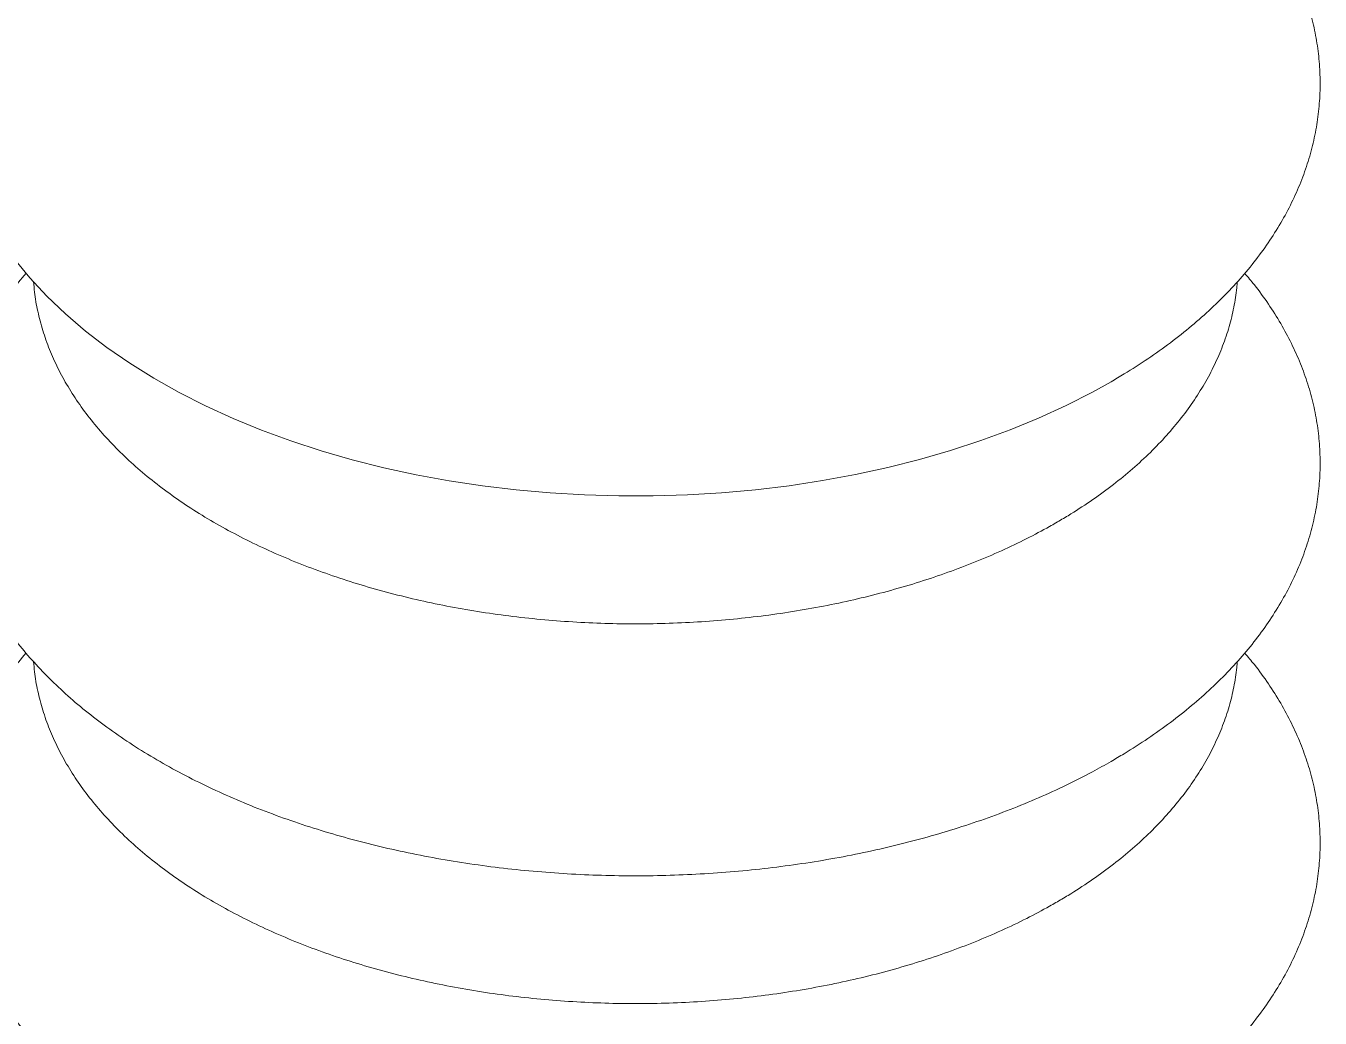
# Model space of a CAD drawing. Header units: millimetres. Extents: x 30710 to 48779, y -19256 to -8564.
# Drawn here: x 40227.6 to 40464.2, y -14848.1 to -14666.8 of the extents above; entities that cross this region are included whole.
import ezdxf

# ---------------------------------------------------------------- set-up
doc = ezdxf.new("R2010")
doc.units = ezdxf.units.MM
doc.header["$LTSCALE"] = 10
doc.layers.add('粗实线', color=4, linetype='Continuous', lineweight=18)

msp = doc.modelspace()

# ---------------------------------------------------------------- linework, layer by layer
at = {"layer": '粗实线'}
msp.add_lwpolyline([(40225.513, -14709.425), (40228.331, -14712.857), (40231.439, -14716.197), (40234.827, -14719.435), (40238.485, -14722.562), (40242.403, -14725.568), (40246.568, -14728.446), (40250.969, -14731.187), (40255.591, -14733.785), (40260.423, -14736.234), (40265.45, -14738.528), (40270.659, -14740.664), (40276.037, -14742.636), (40281.569, -14744.441), (40287.243, -14746.076), (40293.043, -14747.536), (40298.955, -14748.82), (40304.965, -14749.925), (40311.058, -14750.849), (40317.219, -14751.589), (40323.433, -14752.145), (40329.685, -14752.515), (40335.96, -14752.699), (40342.242, -14752.696), (40348.516, -14752.507), (40354.767, -14752.131), (40360.979, -14751.569), (40367.137, -14750.824), (40373.227, -14749.895), (40379.233, -14748.785), (40385.14, -14747.496), (40390.936, -14746.031), (40396.604, -14744.392), (40402.131, -14742.582), (40407.505, -14740.605), (40412.71, -14738.465), (40417.734, -14736.164), (40422.565, -14733.708), (40425.96, -14731.821)], dxfattribs=at)
for points, knots in [([(40425.96, -14731.821), (40426.761, -14731.35), (40429.076, -14729.992), (40432.734, -14727.634), (40436.848, -14724.707), (40440.711, -14721.645), (40444.316, -14718.458), (40447.649, -14715.154), (40450.699, -14711.742), (40453.456, -14708.233), (40455.911, -14704.638), (40458.056, -14700.969), (40459.885, -14697.238), (40461.395, -14693.46), (40462.583, -14689.645), (40463.449, -14685.808), (40463.994, -14681.957), (40464.22, -14678.104), (40464.128, -14674.257), (40463.721, -14670.425), (40463, -14666.616), (40461.968, -14662.839), (40460.625, -14659.1), (40458.974, -14655.406), (40457.016, -14651.767), (40454.755, -14648.191), (40452.192, -14644.688), (40449.335, -14641.267), (40446.191, -14637.94), (40442.767, -14634.715), (40439.074, -14631.604), (40435.123, -14628.614), (40430.926, -14625.753), (40426.495, -14623.03), (40421.843, -14620.451), (40416.984, -14618.021), (40411.931, -14615.746), (40406.697, -14613.631), (40401.296, -14611.679), (40395.743, -14609.896), (40390.05, -14608.283), (40384.232, -14606.845), (40378.304, -14605.582), (40372.278, -14604.505), (40366.677, -14603.662), (40363.061, -14603.262), (40361.506, -14603.09)], [0, 0, 0, 0, 2.5871679, 7.4748235, 12.3647464, 17.252928, 22.1363615, 27.0112594, 31.8731029, 36.7168303, 41.5371992, 46.3293201, 51.0893074, 55.8149405, 60.5061956, 65.1655293, 69.7978493, 74.4101832, 79.0111072, 83.6091045, 88.2114701, 92.827267, 97.4643445, 102.1287525, 106.8243512, 111.5526631, 116.3129915, 121.1027791, 125.9181384, 130.7544466, 135.6069011, 140.4709556, 145.3426058, 150.2185285, 155.0960331, 159.9727195, 164.8473712, 169.7192069, 174.5877856, 179.4529252, 184.3146356, 189.1730661, 194.0284651, 198.88115, 203.7314858, 207.3900779, 207.3900779, 207.3900779, 207.3900779]), ([(40227.612, -14711.98), (40226.702, -14713.087), (40224.846, -14715.347), (40222.406, -14718.886), (40220.216, -14722.544), (40218.347, -14726.268), (40216.795, -14730.041), (40215.565, -14733.851), (40214.658, -14737.687), (40214.071, -14741.536), (40213.804, -14745.39), (40213.855, -14749.238), (40214.222, -14753.073), (40214.902, -14756.885), (40215.894, -14760.666), (40217.197, -14764.411), (40218.808, -14768.11), (40220.726, -14771.757), (40222.949, -14775.342), (40225.472, -14778.855), (40228.291, -14782.287), (40231.399, -14785.627), (40234.788, -14788.865), (40238.446, -14791.992), (40242.365, -14794.998), (40246.531, -14797.876), (40250.932, -14800.617), (40255.556, -14803.216), (40260.389, -14805.665), (40265.418, -14807.96), (40270.629, -14810.096), (40276.009, -14812.069), (40281.544, -14813.875), (40287.219, -14815.51), (40293.022, -14816.971), (40298.937, -14818.256), (40304.95, -14819.361), (40311.045, -14820.285), (40317.209, -14821.026), (40323.426, -14821.582), (40329.681, -14821.952), (40335.959, -14822.136), (40342.244, -14822.133), (40348.521, -14821.944), (40354.774, -14821.568), (40360.989, -14821.006), (40367.15, -14820.26), (40373.242, -14819.331), (40379.251, -14818.221), (40385.161, -14816.931), (40390.959, -14815.465), (40396.63, -14813.826), (40402.16, -14812.015), (40407.535, -14810.037), (40412.743, -14807.897), (40417.767, -14805.594), (40422.173, -14803.365), (40424.836, -14801.861), (40425.96, -14801.227)], [0, 0, 0, 0, 4.9995455, 10.2066727, 15.3839437, 20.5269825, 25.6331227, 30.7020079, 35.735938, 40.7398824, 45.7211612, 50.6888576, 55.6525035, 60.6195435, 65.5998757, 70.6021819, 75.6332731, 80.6976369, 85.7972423, 90.93163, 96.09827, 101.2931155, 106.5112434, 111.7474643, 116.9968142, 122.2548829, 127.5179845, 132.783198, 138.047745, 143.3102366, 148.5697746, 153.8258409, 159.0782071, 164.3268606, 169.5719458, 174.813719, 180.0525148, 185.2887216, 190.5227639, 195.75509, 200.9861636, 206.2164586, 211.4464549, 216.6766343, 221.9073244, 227.1390136, 232.3721903, 237.6073411, 242.8449463, 248.0854754, 253.3293775, 258.5770696, 263.828918, 269.0852132, 274.3461348, 279.6117051, 284.8817274, 288.7296523, 288.7296523, 288.7296523, 288.7296523]), ([(40425.96, -14801.227), (40426.761, -14800.756), (40429.076, -14799.398), (40432.734, -14797.04), (40436.848, -14794.113), (40440.711, -14791.051), (40444.316, -14787.864), (40447.649, -14784.56), (40450.699, -14781.148), (40453.456, -14777.639), (40455.911, -14774.044), (40458.056, -14770.375), (40459.885, -14766.644), (40461.395, -14762.866), (40462.583, -14759.051), (40463.449, -14755.214), (40463.994, -14751.363), (40464.22, -14747.51), (40464.128, -14743.663), (40463.721, -14739.831), (40463, -14736.022), (40461.968, -14732.245), (40460.625, -14728.506), (40458.974, -14724.813), (40457.018, -14721.173), (40454.747, -14717.6), (40452.546, -14714.537), (40450.989, -14712.711), (40450.393, -14712.013)], [0, 0, 0, 0, 2.3404806, 6.7620967, 11.185764, 15.6078559, 20.0256525, 24.4357274, 28.8339925, 33.215869, 37.5766143, 41.9118049, 46.217926, 50.4929685, 54.7369109, 58.9519757, 63.1426025, 67.3151489, 71.4773734, 75.6369502, 79.8004788, 83.9761581, 88.1710888, 92.390744, 96.6386159, 100.9160818, 105.2225114, 107.889871, 107.889871, 107.889871, 107.889871]), ([(40229.008, -14713.584), (40229.05, -14714.197), (40229.174, -14715.994), (40229.723, -14718.959), (40230.628, -14722.464), (40231.861, -14725.933), (40233.397, -14729.357), (40235.24, -14732.727), (40237.386, -14736.035), (40239.829, -14739.269), (40242.564, -14742.42), (40245.583, -14745.477), (40248.875, -14748.429), (40252.431, -14751.268), (40256.239, -14753.985), (40260.285, -14756.571), (40264.558, -14759.019), (40269.043, -14761.323), (40273.727, -14763.477), (40278.596, -14765.475), (40283.635, -14767.313), (40288.829, -14768.985), (40294.165, -14770.489), (40299.626, -14771.821), (40305.197, -14772.977), (40310.863, -14773.955), (40316.608, -14774.752), (40322.415, -14775.366), (40328.268, -14775.797), (40334.152, -14776.043), (40340.049, -14776.103), (40345.942, -14775.977), (40351.817, -14775.666), (40357.655, -14775.17), (40363.441, -14774.491), (40369.159, -14773.63), (40374.792, -14772.589), (40380.325, -14771.371), (40385.743, -14769.979), (40391.029, -14768.415), (40396.17, -14766.684), (40401.151, -14764.789), (40405.958, -14762.736), (40410.493, -14760.565), (40413.759, -14758.831), (40415.49, -14757.841), (40415.871, -14757.623)], [0, 0, 0, 0, 2.5345132, 7.4319231, 12.3397852, 17.2662202, 22.217333, 27.1967495, 32.2055216, 37.242389, 42.304317, 47.3871732, 52.4863947, 57.5975311, 62.7166091, 67.8403198, 72.9660653, 78.0914851, 83.2153166, 88.3368088, 93.4555446, 98.5713564, 103.6842578, 108.7943916, 113.9019904, 119.0073481, 124.1107988, 129.2127036, 134.3134401, 139.4133967, 144.5129685, 149.6125546, 154.7124664, 159.8130642, 164.9147522, 170.0179336, 175.1230074, 180.2303636, 185.3403765, 190.4533924, 195.5697141, 200.6895765, 205.8131138, 210.9403144, 215.7990867, 217.1680318, 217.1680318, 217.1680318, 217.1680318]), ([(40415.871, -14757.623), (40416.616, -14757.185), (40418.77, -14755.92), (40422.162, -14753.719), (40425.96, -14750.982), (40429.506, -14748.116), (40432.79, -14745.133), (40435.801, -14742.039), (40438.526, -14738.845), (40440.958, -14735.561), (40443.086, -14732.199), (40444.904, -14728.771), (40446.405, -14725.291), (40447.594, -14721.772), (40448.438, -14718.225), (40448.909, -14715.483), (40448.993, -14713.924), (40449.013, -14713.558)], [0, 0, 0, 0, 2.2202207, 6.4222145, 10.6259646, 14.828522, 19.027634, 23.2204114, 27.4033591, 31.5725352, 35.7238732, 39.8536728, 43.9592094, 48.0393464, 52.095003, 56.1293431, 57.3676995, 57.3676995, 57.3676995, 57.3676995]), ([(40227.612, -14781.386), (40226.702, -14782.493), (40224.846, -14784.753), (40222.406, -14788.292), (40220.216, -14791.95), (40218.347, -14795.674), (40216.795, -14799.447), (40215.565, -14803.257), (40214.658, -14807.093), (40214.071, -14810.942), (40213.804, -14814.796), (40213.855, -14818.644), (40214.222, -14822.479), (40214.902, -14826.291), (40215.894, -14830.072), (40217.197, -14833.817), (40218.808, -14837.516), (40220.726, -14841.163), (40222.949, -14844.748), (40225.472, -14848.261), (40228.291, -14851.693), (40231.399, -14855.033), (40234.788, -14858.271), (40238.446, -14861.398), (40242.365, -14864.404), (40246.531, -14867.282), (40250.932, -14870.023), (40255.556, -14872.622), (40260.389, -14875.071), (40265.418, -14877.366), (40270.629, -14879.502), (40276.009, -14881.475), (40281.544, -14883.281), (40287.219, -14884.916), (40293.022, -14886.377), (40298.937, -14887.662), (40304.95, -14888.767), (40311.045, -14889.691), (40317.209, -14890.432), (40323.426, -14890.988), (40329.681, -14891.358), (40335.959, -14891.542), (40342.244, -14891.539), (40348.521, -14891.35), (40354.774, -14890.974), (40360.989, -14890.412), (40367.15, -14889.666), (40373.242, -14888.737), (40379.251, -14887.627), (40385.161, -14886.337), (40390.959, -14884.871), (40396.63, -14883.232), (40402.16, -14881.421), (40407.535, -14879.443), (40412.743, -14877.303), (40417.767, -14875), (40422.173, -14872.771), (40424.836, -14871.267), (40425.96, -14870.633)], [0, 0, 0, 0, 4.9995455, 10.2066727, 15.3839437, 20.5269825, 25.6331227, 30.7020079, 35.735938, 40.7398824, 45.7211612, 50.6888576, 55.6525035, 60.6195435, 65.5998757, 70.6021819, 75.6332731, 80.6976369, 85.7972423, 90.93163, 96.09827, 101.2931155, 106.5112434, 111.7474643, 116.9968142, 122.2548829, 127.5179845, 132.783198, 138.047745, 143.3102366, 148.5697746, 153.8258409, 159.0782071, 164.3268606, 169.5719458, 174.813719, 180.0525148, 185.2887216, 190.5227639, 195.75509, 200.9861636, 206.2164586, 211.4464549, 216.6766343, 221.9073244, 227.1390136, 232.3721903, 237.6073411, 242.8449463, 248.0854754, 253.3293775, 258.5770696, 263.828918, 269.0852132, 274.3461348, 279.6117051, 284.8817274, 288.7296523, 288.7296523, 288.7296523, 288.7296523]), ([(40425.96, -14870.633), (40426.761, -14870.162), (40429.076, -14868.804), (40432.734, -14866.446), (40436.848, -14863.519), (40440.711, -14860.457), (40444.316, -14857.27), (40447.649, -14853.966), (40450.699, -14850.554), (40453.456, -14847.045), (40455.911, -14843.45), (40458.056, -14839.781), (40459.885, -14836.05), (40461.395, -14832.272), (40462.583, -14828.457), (40463.449, -14824.62), (40463.994, -14820.769), (40464.22, -14816.916), (40464.128, -14813.068), (40463.721, -14809.236), (40463, -14805.428), (40461.968, -14801.651), (40460.625, -14797.911), (40458.974, -14794.219), (40457.018, -14790.579), (40454.747, -14787.006), (40452.546, -14783.943), (40450.989, -14782.117), (40450.393, -14781.419)], [0, 0, 0, 0, 2.3404806, 6.7620967, 11.185764, 15.6078559, 20.0256525, 24.4357274, 28.8339925, 33.215869, 37.5766143, 41.9118049, 46.217926, 50.4929685, 54.7369109, 58.9519757, 63.1426025, 67.3151489, 71.4773734, 75.6369502, 79.8004788, 83.9761581, 88.1710888, 92.390744, 96.6386159, 100.9160818, 105.2225114, 107.889871, 107.889871, 107.889871, 107.889871]), ([(40229.008, -14782.989), (40229.05, -14783.602), (40229.174, -14785.4), (40229.723, -14788.364), (40230.628, -14791.87), (40231.861, -14795.339), (40233.397, -14798.763), (40235.24, -14802.133), (40237.386, -14805.441), (40239.829, -14808.675), (40242.564, -14811.826), (40245.583, -14814.883), (40248.875, -14817.835), (40252.431, -14820.674), (40256.239, -14823.391), (40260.285, -14825.977), (40264.558, -14828.425), (40269.043, -14830.729), (40273.727, -14832.883), (40278.596, -14834.881), (40283.635, -14836.719), (40288.829, -14838.391), (40294.165, -14839.895), (40299.626, -14841.227), (40305.197, -14842.383), (40310.863, -14843.361), (40316.608, -14844.158), (40322.415, -14844.772), (40328.268, -14845.203), (40334.152, -14845.449), (40340.049, -14845.509), (40345.942, -14845.383), (40351.817, -14845.072), (40357.655, -14844.576), (40363.441, -14843.897), (40369.159, -14843.036), (40374.792, -14841.995), (40380.325, -14840.777), (40385.743, -14839.385), (40391.029, -14837.821), (40396.17, -14836.09), (40401.151, -14834.195), (40405.958, -14832.142), (40410.493, -14829.971), (40413.759, -14828.237), (40415.49, -14827.247), (40415.871, -14827.029)], [0, 0, 0, 0, 2.5345132, 7.4319231, 12.3397852, 17.2662202, 22.217333, 27.1967495, 32.2055216, 37.242389, 42.304317, 47.3871732, 52.4863947, 57.5975311, 62.7166091, 67.8403198, 72.9660653, 78.0914851, 83.2153166, 88.3368088, 93.4555446, 98.5713564, 103.6842578, 108.7943916, 113.9019904, 119.0073481, 124.1107988, 129.2127036, 134.3134401, 139.4133967, 144.5129685, 149.6125546, 154.7124664, 159.8130642, 164.9147522, 170.0179336, 175.1230074, 180.2303636, 185.3403765, 190.4533924, 195.5697141, 200.6895765, 205.8131138, 210.9403144, 215.7990867, 217.1680318, 217.1680318, 217.1680318, 217.1680318]), ([(40415.871, -14827.029), (40416.616, -14826.591), (40418.77, -14825.326), (40422.162, -14823.125), (40425.96, -14820.388), (40429.506, -14817.522), (40432.79, -14814.539), (40435.801, -14811.445), (40438.526, -14808.251), (40440.958, -14804.967), (40443.086, -14801.605), (40444.904, -14798.177), (40446.405, -14794.697), (40447.594, -14791.178), (40448.438, -14787.631), (40448.909, -14784.889), (40448.993, -14783.33), (40449.013, -14782.964)], [0, 0, 0, 0, 2.2202207, 6.4222145, 10.6259646, 14.828522, 19.027634, 23.2204114, 27.4033591, 31.5725352, 35.7238732, 39.8536728, 43.9592094, 48.0393464, 52.095003, 56.1293431, 57.3676995, 57.3676995, 57.3676995, 57.3676995])]:
    msp.add_open_spline(points, degree=3, knots=knots, dxfattribs=at)

doc.saveas('drawing.dxf')
